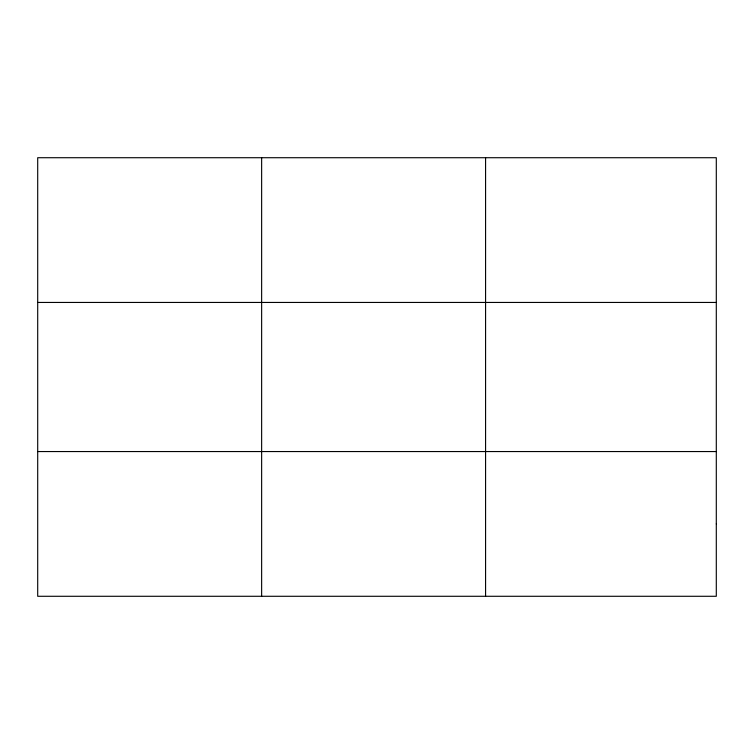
<?xml version="1.0" encoding="UTF-8"?>
<svg xmlns="http://www.w3.org/2000/svg" width="754" height="754" viewBox="0 0 754 754"><rect width="100%" height="100%" fill="white"/><g stroke="black" fill="none" stroke-linecap="round" stroke-linejoin="round"><path stroke-width="1.13" d="M261.638 157.718L261.638 596.282M485.576 157.718L485.576 596.282M37.7 302.448L716.3 302.448M37.7 451.552L716.3 451.552M716.3 523.917L716.3 596.282L37.7 596.282L37.7 157.718L716.3 157.718L716.3 523.917"/></g></svg>
